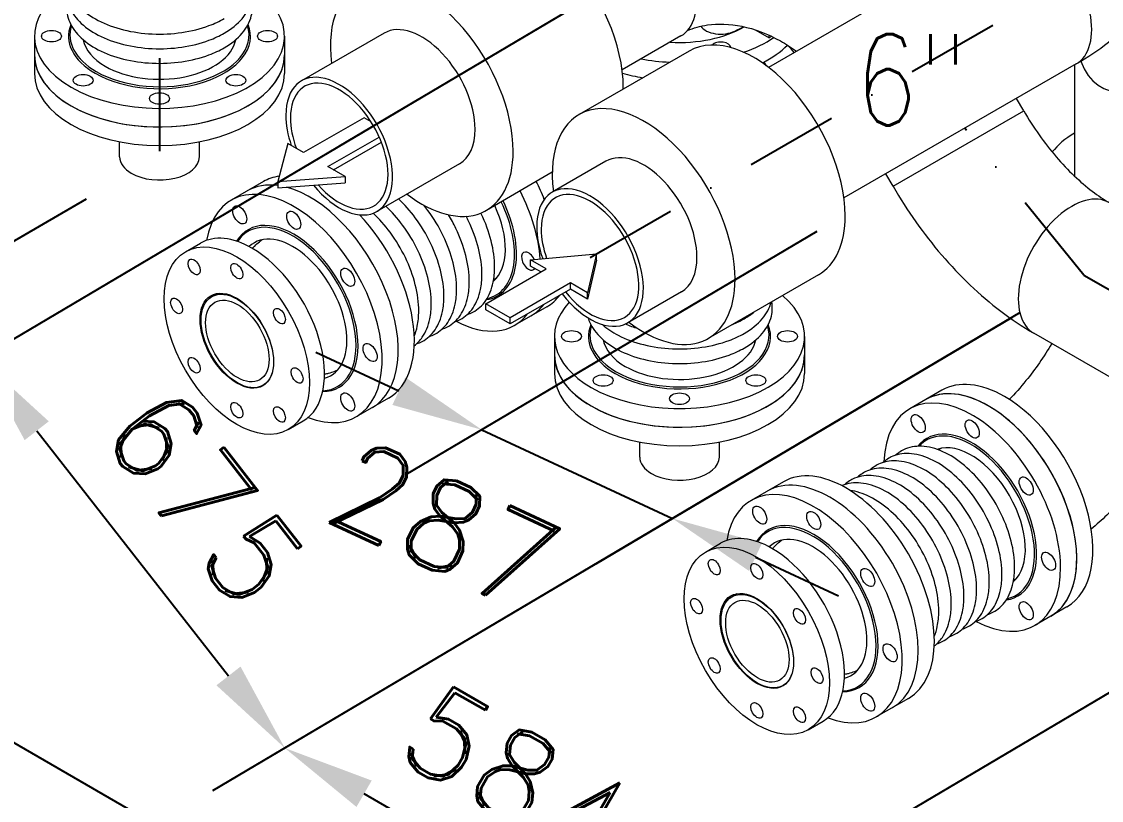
# Model space of a CAD drawing. Header units: millimetres. Extents: x -312439 to 477422, y -331570 to 212570.
# Drawn here: x 346129 to 347604, y 169585 to 170649 of the extents above; entities that cross this region are included whole.
import ezdxf

# ---------------------------------------------------------------- set-up
doc = ezdxf.new("R2010")
doc.units = ezdxf.units.MM
doc.linetypes.add('DASHDOT', pattern=[25.4, 12.7, -6.35, 0, -6.35])
doc.layers.add('ARCONDTEXTO', color=4, linetype='Continuous')
doc.styles.add('ROMAND', font='ROMAND.SHX')
doc.styles.add('ROMANS', font='romans.shx', dxfattribs={"height": 187.5})
doc.dimstyles.new('1-50 (MILIMETRO)', dxfattribs={"dimscale": 0, "dimtxt": 125, "dimasz": 125, "dimexe": 100, "dimexo": 100, "dimgap": 50, "dimtad": 0, "dimdec": 0, "dimzin": 0, "dimdsep": 46, "dimtxsty": 'ROMAND', "dimcen": -390, "dimclrd": 1, "dimclre": 1, "dimclrt": 3, "dimadec": 0, "dimazin": 0, "dimtfac": 1, "dimtdec": 0, "dimtix": 1, "dimtmove": 2, "dimatfit": 2, "dimfxl": 1, "dimtvp": 1, "dimtolj": 1, "dimtzin": 0, "dimarcsym": 0})

# ---------------------------------------------------------------- blocks, each defined once
blk = doc.blocks.new('*D92')
at = {"color": 1, "lineweight": -2, "transparency": 16777216}
for p, q in [((345607.1, 172290.6), (345607.1, 172792.4)), ((348612.8, 170941.5), (345715.4, 172614.4)), ((348721.1, 170492.8), (348721.1, 170994.5))]:
    blk.add_line(p, q, dxfattribs=at)
at = {"color": 1, "transparency": 16777216}
for points in [[(345725.8, 172632.4), (345705, 172596.3), (345607.1, 172676.9)], [(348623.3, 170959.6), (348602.4, 170923.5), (348721.1, 170879)]]:
    blk.add_solid(points, dxfattribs=at)
at = {"layer": 'Defpoints', "color": 0, "transparency": 16777216}
for p in [(345607.1, 172676.9), (345607.1, 172175.2), (348721.1, 170377.3)]:
    blk.add_point(p, dxfattribs=at)
at = {"color": 3, "transparency": 16777216, "insert": (347372.3, 171833.5), "char_height": 125, "attachment_point": 5, "rotation": 330, "style": 'ROMAND'}
blk.add_mtext('\\A1;3596', dxfattribs=at)
blk = doc.blocks.new('*D24')
at = {"color": 1, "lineweight": -2, "transparency": 16777216}
for p, q in [((347481.6, 170243.9), (346390.1, 169597.7)), ((347987.1, 169952.1), (346895.6, 169305.8)), ((346886.1, 169426.8), (346597.1, 169593.6))]:
    blk.add_line(p, q, dxfattribs=at)
at = {"color": 1, "transparency": 16777216}
for points in [[(346607.5, 169611.7), (346586.7, 169575.6), (346488.8, 169656.1)], [(346896.5, 169444.8), (346875.7, 169408.8), (346994.3, 169364.3)]]:
    blk.add_solid(points, dxfattribs=at)
at = {"layer": 'Defpoints', "color": 0, "transparency": 16777216}
for p in [(347580.4, 170302.4), (348085.9, 170010.6), (346488.8, 169656.1)]:
    blk.add_point(p, dxfattribs=at)
at = {"color": 3, "transparency": 16777216, "insert": (346804.1, 169618.5), "char_height": 125, "attachment_point": 5, "rotation": 330, "style": 'ROMAND'}
blk.add_mtext('\\A1;584', dxfattribs=at)
blk = doc.blocks.new('*D94')
at = {"color": 1, "lineweight": -2, "transparency": 16777216}
for p, q in [((347077.6, 170783), (345986.1, 170136.8)), ((347493.6, 170251), (346402.1, 169604.8)), ((346149.9, 170089.7), (346411.8, 169754.6))]:
    blk.add_line(p, q, dxfattribs=at)
at = {"color": 1, "transparency": 16777216}
for points in [[(346166.3, 170102.5), (346133.4, 170076.8), (346072.9, 170188.1)], [(346428.3, 169767.4), (346395.4, 169741.8), (346488.8, 169656.1)]]:
    blk.add_solid(points, dxfattribs=at)
at = {"layer": 'Defpoints', "color": 0, "transparency": 16777216}
for p in [(347164.4, 170834.4), (347580.4, 170302.4), (346488.8, 169656.1)]:
    blk.add_point(p, dxfattribs=at)
at = {"color": 3, "transparency": 16777216, "insert": (346379.3, 169999.1), "char_height": 125, "attachment_point": 5, "rotation": 308.0229, "style": 'ROMAND'}
blk.add_mtext('\\A1;675', dxfattribs=at)
blk = doc.blocks.new('*D96')
at = {"color": 1, "lineweight": -2, "transparency": 16777216}
for p, q in [((340982.5, 172444.7), (340982.5, 172743.9)), ((347857.3, 168659.3), (341090.8, 172566)), ((347965.6, 168413.1), (347965.6, 168712.3))]:
    blk.add_line(p, q, dxfattribs=at)
at = {"color": 1, "transparency": 16777216}
for points in [[(341101.2, 172584), (341080.3, 172547.9), (340982.5, 172628.5)], [(347867.7, 168677.3), (347846.9, 168641.2), (347965.6, 168596.8)]]:
    blk.add_solid(points, dxfattribs=at)
at = {"layer": 'Defpoints', "color": 0, "transparency": 16777216}
for p in [(340982.5, 172628.5), (340982.5, 172329.3), (347965.6, 168297.6)]:
    blk.add_point(p, dxfattribs=at)
at = {"color": 3, "transparency": 16777216, "insert": (344536.5, 170720.9), "char_height": 125, "attachment_point": 5, "rotation": 330, "style": 'ROMAND'}
blk.add_mtext('\\A1;8063', dxfattribs=at)
blk = doc.blocks.new('*D27')
at = {"color": 1, "lineweight": -2, "transparency": 16777216}
for p, q in [((346217.6, 171303.1), (345677.1, 170991.1)), ((345777.1, 170923.8), (345777.1, 170276.7)), ((346217.6, 170406), (345677.1, 170093.9))]:
    blk.add_line(p, q, dxfattribs=at)
at = {"color": 1, "transparency": 16777216}
for points in [[(345756.3, 170923.8), (345798, 170923.8), (345777.1, 171048.8)], [(345756.3, 170276.7), (345798, 170276.7), (345777.1, 170151.7)]]:
    blk.add_solid(points, dxfattribs=at)
at = {"layer": 'Defpoints', "color": 0, "transparency": 16777216}
for p in [(346317.6, 171360.8), (346317.6, 170463.7), (345777.1, 170151.7)]:
    blk.add_point(p, dxfattribs=at)
at = {"color": 3, "transparency": 16777216, "insert": (345592.5, 170337.6), "char_height": 125, "attachment_point": 5, "rotation": 90, "style": 'ROMAND'}
blk.add_mtext('\\A1;897', dxfattribs=at)
blk = doc.blocks.new('*D74')
at = {"color": 1, "lineweight": -2, "transparency": 16777216}
for p, q in [((347215.6, 170362), (346653.6, 170029.3)), ((347476.1, 170240.7), (346914.2, 169908)), ((346644.6, 170143.8), (346531.3, 170196.5)), ((346757.9, 170091), (347018.5, 169969.7)), ((347131.8, 169917), (347245.1, 169864.2))]:
    blk.add_line(p, q, dxfattribs=at)
at = {"color": 1, "transparency": 16777216}
for points in [[(346653.4, 170162.7), (346635.8, 170124.9), (346757.9, 170091)], [(347140.6, 169935.8), (347123, 169898.1), (347018.5, 169969.7)]]:
    blk.add_solid(points, dxfattribs=at)
at = {"layer": 'Defpoints', "color": 0, "transparency": 16777216}
for p in [(347319.9, 170423.7), (347580.4, 170302.4), (347018.5, 169969.7)]:
    blk.add_point(p, dxfattribs=at)
at = {"color": 3, "transparency": 16777216, "insert": (346706.9, 169960.1), "char_height": 125, "attachment_point": 5, "rotation": 335.0345, "style": 'ROMAND'}
blk.add_mtext('\\A1;287', dxfattribs=at)

msp = doc.modelspace()

# ---------------------------------------------------------------- linework, layer by layer
at = {"color": 6, "linetype": 'DASHDOT', "ltscale": 10}
for p, q in [((346317.593, 171360.82), (346317.593, 170463.693)), ((346563.108, 170478.531), (347164.398, 170834.404)), ((346905.791, 170326.38), (347737.01, 170806.284)), ((347580.386, 170302.402), (348085.871, 170010.56))]:
    msp.add_line(p, q, dxfattribs=at)
at = {"color": 5, "linetype": 'Continuous', "lineweight": 0, "extrusion": (4.44089e-16, 0.816497, 0.57735)}
for p, q in [((347466.851, 170769.314), (347149.656, 170586.181)), ((346146.742, 170628.793), (346146.742, 170577.993)), ((346488.445, 170628.793), (346488.445, 170577.993)), ((346624.411, 170632.931), (346511.576, 170567.786)), ((347029.962, 170629.064), (346949.609, 170582.672)), ((347132.502, 170637.123), (347150.701, 170626.616)), ((347150.701, 170626.616), (347150.701, 170629.969)), ((347153.918, 170628.474), (347150.701, 170626.616)), ((346214.715, 170619.118), (346214.715, 170622.868)), ((346420.472, 170619.118), (346420.472, 170622.868)), ((347041.242, 170608.441), (346890.778, 170521.571)), ((347569.913, 170590.805), (347252.718, 170407.672)), ((347567.633, 170589.488), (347567.633, 170437.633)), ((347498.362, 170526.762), (347488.518, 170543.811)), ((347319.853, 170423.7), (347498.362, 170526.762)), ((346263.154, 170463.693), (346263.154, 170484.493)), ((346372.033, 170463.693), (346372.033, 170484.493)), ((346727.474, 170454.422), (346614.639, 170389.277)), ((346927.52, 170457.931), (346854.26, 170415.634)), ((346854.226, 170442.75), (346764.216, 170390.782)), ((347319.853, 170423.7), (347310.009, 170440.749)), ((346459.542, 170430.08), (346415.548, 170404.68)), ((346353.132, 170334.139), (346373.743, 170346.039)), ((347217.789, 170302.653), (347067.325, 170215.782)), ((346777.299, 170297.46), (346774.052, 170295.586)), ((346388.988, 170272.885), (346396.514, 170277.231)), ((347030.583, 170279.422), (346957.323, 170237.125)), ((346846.901, 170259.156), (346802.907, 170233.756)), ((346857.198, 170218.611), (346857.198, 170167.811)), ((346925.171, 170208.936), (346925.171, 170212.686)), ((347130.928, 170208.936), (347130.928, 170212.686)), ((347198.902, 170218.611), (347198.902, 170167.811)), ((347816.439, 170047.111), (347512.169, 170222.781)), ((346458.982, 170151.652), (346461.901, 170153.337)), ((347386.505, 170144.898), (347342.511, 170119.498)), ((346630.394, 170134.156), (346586.4, 170108.756)), ((346493.365, 170091.248), (346513.977, 170103.148)), ((346973.61, 170053.511), (346973.61, 170074.311)), ((347082.49, 170053.511), (347082.49, 170074.311)), ((347384.877, 170065.469), (347381.629, 170063.594)), ((347169.999, 170019.898), (347126.005, 169994.498)), ((347063.588, 169923.957), (347084.2, 169935.857)), ((347487.755, 169887.278), (347484.508, 169885.403)), ((347099.444, 169862.703), (347106.971, 169867.049)), ((347557.357, 169848.974), (347513.363, 169823.574)), ((347169.438, 169741.469), (347172.357, 169743.155)), ((347340.851, 169723.974), (347296.857, 169698.574)), ((347203.822, 169681.066), (347224.433, 169692.966))]:
    msp.add_line(p, q, dxfattribs=at)
at = {"color": 4, "linetype": 'Continuous', "lineweight": 0, "extrusion": (4.44089e-16, 0.816497, 0.57735)}
for p, q in [((346597.08, 170517.323), (346514.531, 170469.663)), ((346606.616, 170511.818), (346597.08, 170517.323)), ((346493.16, 170482.001), (346479.11, 170430.035)), ((346514.531, 170469.663), (346493.16, 170482.001)), ((346547.747, 170450.486), (346617.852, 170490.961)), ((346555.146, 170446.214), (346620.736, 170484.082)), ((346571.236, 170436.924), (346547.747, 170450.486)), ((346479.11, 170430.035), (346571.236, 170436.924)), ((346571.236, 170436.924), (346571.236, 170428.381)), ((346479.11, 170430.035), (346479.11, 170421.492)), ((346479.11, 170421.492), (346571.236, 170428.381))]:
    msp.add_line(p, q, dxfattribs=at)
at = {"color": 6, "linetype": 'DASHDOT', "ltscale": 10, "extrusion": (4.44089e-16, 0.816497, 0.57735)}
msp.add_line((347580.386, 170302.402), (347417.758, 170502.958), dxfattribs=at)
at = {"color": 1, "linetype": 'Continuous', "lineweight": 0, "extrusion": (4.44089e-16, 0.816497, 0.57735)}
for p, q in [((346824.435, 170323.263), (346914.443, 170331.375)), ((346914.443, 170331.375), (346902.511, 170278.186)), ((346914.443, 170322.831), (346914.443, 170331.375)), ((346824.435, 170314.72), (346824.435, 170323.263)), ((346845.806, 170310.924), (346824.435, 170323.263)), ((346914.443, 170322.831), (346902.511, 170269.643)), ((346763.256, 170263.265), (346845.806, 170310.924)), ((346838.407, 170306.653), (346824.435, 170314.72)), ((346879.022, 170291.747), (346796.473, 170244.087)), ((346879.022, 170283.204), (346879.022, 170291.747)), ((346902.511, 170278.186), (346879.022, 170291.747)), ((346879.022, 170283.204), (346796.473, 170235.544)), ((346902.511, 170269.643), (346879.022, 170283.204)), ((346902.511, 170269.643), (346902.511, 170278.186)), ((346763.256, 170254.721), (346763.256, 170263.265)), ((346796.473, 170244.087), (346763.256, 170263.265)), ((346796.473, 170235.544), (346763.256, 170254.721)), ((346796.473, 170235.544), (346796.473, 170244.087))]:
    msp.add_line(p, q, dxfattribs=at)
at = {"color": 5, "linetype": 'Continuous', "lineweight": 0}
for centre, major_axis, ratio, start_param, end_param in [((346978.431, 170718.318), (-51.531, 89.255), 0.57735027, 3.14159265, 6.28318531), ((346826.407, 170630.547), (88.273, -152.894), 0.57735027, 0.78539816, 3.14159265), ((347518.382, 170680.059), (-51.531, 89.255), 0.57735027, 3.14159265, 6.28318531), ((346675.943, 170543.677), (88.273, -152.894), 0.57735027, 0.78539816, 4.08902848), ((346317.593, 170628.793), (-170.852, 0), 0.57735027, 5.54247328, 7.06858347), ((346317.593, 170628.793), (-170.852, 0), 0.57735027, 0.78539816, 3.88230468), ((346317.593, 170628.793), (-124.312, 0), 0.57735027, 6.0571064, 7.06858347), ((346317.593, 170630.393), (122.352, 0), 0.57735027, 2.95808865, 3.92699082), ((346317.593, 170628.793), (-124.312, 0), 0.57735027, 0.78539816, 3.36767156), ((346317.593, 170630.393), (122.352, 0), 0.57735027, 3.92699082, 6.46668931), ((346675.943, 170543.677), (51.531, -89.255), 0.57735027, 0.78539816, 3.14159265), ((347028.05, 170691.611), (-123.699, 0), 0.57735027, 1.46722386, 2.3663868), ((347084.299, 170648.201), (-28.806, 0), 0.57735027, 0.35488647, 2.30326676), ((346778.635, 170870.611), (520.517, 0), 0.57735027, 5.38654819, 5.41739009), ((347129.516, 170455.547), (88.273, -152.894), 0.57735027, 0.78539816, 3.14159265), ((347028.05, 170691.611), (170.852, 0), 0.57735027, 5.24978384, 5.56823177), ((346317.593, 170630.393), (104.716, 0), 0.57735027, 3.24907876, 3.92699082), ((346317.593, 170630.393), (104.716, 0), 0.57735027, 3.92699082, 6.1756992), ((347084.527, 170612.891), (13.595, 0), 0.57735027, 0.03848366, 2.6341701), ((347028.05, 170666.211), (-170.852, 0), 0.57735027, 2.29474424, 2.6134875), ((347028.05, 170567.011), (-170.852, 0), 0.57735027, 3.55242057, 3.66298079), ((346317.593, 170603.393), (170.852, 0), 0.57735027, 3.14159265, 3.92699082), ((346317.593, 170603.393), (-170.852, 0), 0.57735027, 0, 3.14159265), ((346317.593, 170603.393), (170.852, 0), 0.57735027, 3.92699082, 6.28318531), ((347028.05, 170691.611), (170.852, 0), 0.57735027, 4.40080347, 4.6356267), ((347691.945, 170737.813), (-83.802, -180.843), 0.50772236, 5.82462387, 7.26608904), ((347028.05, 170568.611), (122.352, 0), 0.57735027, 0.30492203, 0.35443882), ((347028.05, 170567.011), (-124.312, 0), 0.57735027, 3.44405748, 3.52007633), ((346317.593, 170577.993), (-170.852, 0), 0.57735027, 0, 3.14159265), ((346563.108, 170478.531), (-51.531, 89.255), 0.57735027, 1.85246769, 7.06858347), ((346563.108, 170478.531), (-47.177, 81.713), 0.57735027, 1.91049968, 7.06858347), ((347028.05, 170666.211), (-170.852, 0), 0.57735027, 1.09715682, 1.27323914), ((346826.407, 170630.547), (88.273, -152.894), 0.57735027, 0.77148817, 0.78539816), ((346979.052, 170368.677), (88.273, -152.894), 0.57735027, 0.78539816, 4.08902848), ((346563.108, 170478.531), (-51.531, 89.255), 0.57735027, 0.78539816, 1.23951318), ((346563.108, 170478.531), (-47.177, 81.713), 0.57735027, 0.78539816, 1.28508611), ((346675.943, 170543.677), (51.531, -89.255), 0.57735027, 0, 0.78539816), ((347691.945, 170428.811), (-170.852, 0), 0.57735027, 5.52720378, 5.84628172), ((346317.593, 170463.693), (54.44, 0), 0.57735027, 3.14159265, 3.92699082), ((346317.593, 170463.693), (54.44, 0), 0.57735027, 3.92699082, 6.28318531), ((346675.943, 170543.677), (88.273, -152.894), 0.57735027, 5.33574948, 7.06858347), ((346979.052, 170368.677), (51.531, -89.255), 0.57735027, 0.78539816, 3.14159265), ((346544.968, 170282.118), (85.426, -147.962), 0.57735027, 2.91319563, 3.14159265), ((346500.974, 170256.718), (-85.426, 147.962), 0.57735027, 2.51913722, 6.89266877), ((346522.971, 170269.418), (85.426, -147.962), 0.57735027, 2.72774127, 3.14159265), ((346522.971, 170269.418), (85.426, -147.962), 0.57735027, 0, 2.62345677), ((346739.478, 170394.418), (85.426, -147.962), 0.57735027, 1.32190533, 1.4798438), ((346739.478, 170394.418), (-85.426, 147.962), 0.57735027, 4.46349798, 4.62143646), ((346905.791, 170326.38), (-51.531, 89.255), 0.57735027, 1.80589108, 7.06858347), ((346905.791, 170326.38), (-47.177, 81.713), 0.57735027, 1.82805733, 7.06858347), ((346717.481, 170381.718), (-62.156, 107.657), 0.57735027, 2.91551375, 4.58723104), ((346717.481, 170381.718), (-85.426, 147.962), 0.57735027, 4.01479336, 4.62143646), ((347563.701, 170312.035), (-51.531, -89.255), 0.57735027, 3.14159265, 6.28318531), ((346716.095, 170380.918), (61.176, -105.96), 0.57735027, 6.09968131, 7.72680837), ((346716.095, 170380.918), (52.358, -90.686), 0.57735027, 0.10748611, 1.42205678), ((346500.974, 170256.718), (-62.156, 107.657), 0.57735027, 2.82283109, 6.58897491), ((346499.589, 170255.918), (61.176, -105.96), 0.57735027, 5.99359156, 9.70107507), ((346544.968, 170282.118), (85.426, -147.962), 0.57735027, 0, 1.96685452), ((347129.516, 170455.547), (88.273, -152.894), 0.57735027, 0, 0.78539816), ((346905.791, 170326.38), (-51.531, 89.255), 0.57735027, 0.78539816, 1.26614031), ((346905.791, 170326.38), (-47.177, 81.713), 0.57735027, 0.78539816, 1.26213385), ((346443.86, 170224.593), (-70.117, 121.446), 0.57735027, 5.49778714, 6.28318531), ((346499.589, 170255.918), (52.358, -90.686), 0.57735027, 6.12241716, 9.57224947), ((346443.86, 170224.593), (-70.117, 121.446), 0.57735027, 3.14159265, 5.49778714), ((346821.837, 170321.468), (-6.797, 11.773), 0.57735027, 4.57312375, 8.6393798), ((346979.052, 170368.677), (51.531, -89.255), 0.57735027, 0, 0.78539816), ((346821.837, 170321.468), (-6.797, 11.773), 0.57735027, 2.35619449, 3.43446465), ((346717.481, 170381.718), (-85.426, 147.962), 0.57735027, 3.88762293, 3.88935705), ((346979.052, 170368.677), (88.273, -152.894), 0.57735027, 5.33574948, 7.06858347), ((346761.475, 170407.118), (-85.426, 147.962), 0.57735027, 3.14159265, 3.37832565), ((347028.05, 170218.611), (-170.852, 0), 0.57735027, 0.78539816, 3.74313099), ((346739.478, 170394.418), (85.426, -147.962), 0.57735027, 0, 0.236733), ((346739.478, 170394.418), (-85.426, 147.962), 0.57735027, 3.14159265, 3.37832565), ((347028.05, 170218.611), (-170.852, 0), 0.57735027, 5.79121275, 7.06858347), ((346717.481, 170381.718), (-85.426, 147.962), 0.57735027, 2.40088063, 3.37832565), ((347028.05, 170218.611), (-124.312, 0), 0.57735027, 6.0571064, 7.06858347), ((347028.05, 170220.211), (122.352, 0), 0.57735027, 2.95808865, 3.92699082), ((347028.05, 170218.611), (-124.312, 0), 0.57735027, 0.78539816, 3.36767156), ((347028.05, 170220.211), (122.352, 0), 0.57735027, 3.92699082, 6.46668931), ((347028.05, 170220.211), (104.716, 0), 0.57735027, 3.24907876, 3.92699082), ((347028.05, 170220.211), (104.716, 0), 0.57735027, 3.92699082, 6.1756992), ((347028.05, 170193.211), (170.852, 0), 0.57735027, 3.14159265, 3.92699082), ((347028.05, 170193.211), (-170.852, 0), 0.57735027, 0, 3.14159265), ((347028.05, 170193.211), (170.852, 0), 0.57735027, 3.92699082, 6.28318531), ((347028.05, 170167.811), (-170.852, 0), 0.57735027, 0, 3.14159265), ((347449.934, 169984.236), (85.426, -147.962), 0.57735027, 0, 3.14159265), ((347471.931, 169996.936), (-85.426, 147.962), 0.57735027, 5.49778714, 6.28318531), ((347427.937, 169971.536), (-85.426, 147.962), 0.57735027, 2.40088063, 7.02389733), ((347449.934, 169984.236), (-85.426, 147.962), 0.57735027, 5.49778714, 6.28318531), ((347449.934, 169984.236), (-85.426, 147.962), 0.57735027, 3.14159265, 5.49778714), ((347471.931, 169996.936), (-85.426, 147.962), 0.57735027, 3.14159265, 5.49778714), ((347427.937, 169971.536), (-62.156, 107.657), 0.57735027, 2.91551375, 6.50926421), ((347426.551, 169970.736), (61.176, -105.96), 0.57735027, 6.09968131, 9.60828196), ((347426.551, 169970.736), (52.358, -90.686), 0.57735027, 0.10748611, 3.03410655), ((347028.05, 170053.511), (54.44, 0), 0.57735027, 3.14159265, 3.92699082), ((347028.05, 170053.511), (54.44, 0), 0.57735027, 3.92699082, 6.28318531), ((347255.425, 169871.936), (85.426, -147.962), 0.57735027, 0, 3.14159265), ((347211.431, 169846.536), (-85.426, 147.962), 0.57735027, 2.51913722, 6.89266877), ((347233.428, 169859.236), (85.426, -147.962), 0.57735027, 0, 3.14159265), ((347211.431, 169846.536), (-62.156, 107.657), 0.57735027, 2.82283109, 6.58897491), ((347210.045, 169845.736), (61.176, -105.96), 0.57735027, 5.99359156, 9.70107507), ((347154.316, 169814.411), (-70.117, 121.446), 0.57735027, 5.49778714, 6.28318531), ((347210.045, 169845.736), (52.358, -90.686), 0.57735027, 6.12241716, 9.57224947), ((347154.316, 169814.411), (-70.117, 121.446), 0.57735027, 3.14159265, 5.49778714)]:
    msp.add_ellipse(centre, major_axis=major_axis, ratio=ratio, start_param=start_param, end_param=end_param, dxfattribs=at)
for centre, major_axis in [((346170.012, 170628.793), (-13.595, 0)), ((346465.175, 170628.793), (-13.595, 0)), ((346213.237, 170568.543), (-13.595, 0)), ((346421.949, 170568.543), (-13.595, 0)), ((346317.593, 170543.587), (-13.595, 0)), ((346427.183, 170384.528), (-6.797, 11.773)), ((346500.974, 170377.218), (-6.797, 11.773)), ((346423.249, 170212.693), (70.117, -121.446)), ((346365.073, 170313.456), (5.818, -10.076)), ((346423.249, 170307.693), (-5.818, 10.076)), ((346574.765, 170299.322), (-6.797, 11.773)), ((346423.249, 170212.693), (-35.518, 61.518)), ((346340.976, 170260.193), (5.818, -10.076)), ((346423.985, 170212.268), (-34.997, 60.617)), ((346423.985, 170212.268), (-30.643, 53.075)), ((346481.424, 170246.281), (-5.818, 10.076)), ((346880.468, 170218.611), (-13.595, 0)), ((347175.632, 170218.611), (-13.595, 0)), ((346605.33, 170196.468), (-6.797, 11.773)), ((346365.073, 170179.106), (5.818, -10.076)), ((346505.521, 170165.193), (-5.818, 10.076)), ((346923.694, 170158.361), (-13.595, 0)), ((347132.406, 170158.361), (-13.595, 0)), ((346574.765, 170128.909), (-6.797, 11.773)), ((347028.05, 170133.405), (-13.595, 0)), ((346423.249, 170117.693), (5.818, -10.076)), ((346481.424, 170111.931), (5.818, -10.076)), ((347354.146, 170099.346), (-6.797, 11.773)), ((347427.937, 170092.036), (-6.797, 11.773)), ((347501.728, 170014.139), (-6.797, 11.773)), ((347137.64, 169974.346), (-6.797, 11.773)), ((347211.431, 169967.036), (-6.797, 11.773)), ((347133.705, 169802.511), (70.117, -121.446)), ((347532.293, 169911.286), (-6.797, 11.773)), ((347075.53, 169903.274), (5.818, -10.076)), ((347133.705, 169897.511), (-5.818, 10.076)), ((347285.222, 169889.139), (-6.797, 11.773)), ((347133.705, 169802.511), (-35.518, 61.518)), ((347134.441, 169802.086), (-34.997, 60.617)), ((347051.433, 169850.011), (5.818, -10.076)), ((347134.441, 169802.086), (-30.643, 53.075)), ((347501.728, 169843.727), (-6.797, 11.773)), ((347191.88, 169836.099), (-5.818, 10.076)), ((347315.787, 169786.286), (-6.797, 11.773)), ((347075.53, 169768.924), (5.818, -10.076)), ((347215.977, 169755.011), (-5.818, 10.076)), ((347285.222, 169718.727), (-6.797, 11.773)), ((347133.705, 169707.511), (5.818, -10.076)), ((347191.88, 169701.748), (5.818, -10.076))]:
    msp.add_ellipse(centre, major_axis=major_axis, ratio=0.57735027, dxfattribs=at)
for points, knots in [([(347569.913, 170590.805), (347600.902, 170608.696), (347629.057, 170630.466), (347675.456, 170683.042), (347693.912, 170714.021), (347711.581, 170775.663), (347713.919, 170804.643), (347706.84, 170859.613), (347698.024, 170885.463), (347670.972, 170935.425), (347651.655, 170958.72), (347611.431, 170995.123), (347591.371, 171009.375), (347569.913, 171021.764)], [0, 0, 0, 0, 0.31415927, 0.31415927, 0.62139477, 0.62139477, 0.85961709, 0.85961709, 1.08837512, 1.08837512, 1.35326625, 1.35326625, 1.57079633, 1.57079633, 1.57079633, 1.57079633]), ([(346191.908, 170717.416), (346191.665, 170716.298), (346191.461, 170715.174), (346190.175, 170706.225), (346191.078, 170698.243), (346196.783, 170682.892), (346201.653, 170675.549), (346215.041, 170661.841), (346223.793, 170655.561), (346244.202, 170644.923), (346255.909, 170640.599), (346280.957, 170634.38), (346294.288, 170632.479), (346321.25, 170631.246), (346334.876, 170631.908), (346361.12, 170635.731), (346373.734, 170638.893), (346392.653, 170645.951), (346399.62, 170649.196), (346405.965, 170652.86)], [3.80182001, 3.80182001, 3.80182001, 3.80182001, 3.84420963, 3.84420963, 4.1383608, 4.1383608, 4.44043772, 4.44043772, 4.76340526, 4.76340526, 5.09164712, 5.09164712, 5.41874426, 5.41874426, 5.74494249, 5.74494249, 6.07146428, 6.07146428, 6.28318531, 6.28318531, 6.28318531, 6.28318531]), ([(346191.908, 170697.416), (346191.665, 170696.298), (346191.461, 170695.174), (346190.175, 170686.225), (346191.078, 170678.243), (346196.783, 170662.892), (346201.653, 170655.549), (346215.041, 170641.841), (346223.793, 170635.561), (346244.202, 170624.923), (346255.909, 170620.599), (346280.957, 170614.38), (346294.288, 170612.479), (346321.25, 170611.246), (346334.876, 170611.908), (346361.12, 170615.731), (346373.734, 170618.893), (346392.653, 170625.951), (346399.62, 170629.196), (346405.965, 170632.86)], [3.80182001, 3.80182001, 3.80182001, 3.80182001, 3.84420963, 3.84420963, 4.1383608, 4.1383608, 4.44043772, 4.44043772, 4.76340526, 4.76340526, 5.09164712, 5.09164712, 5.41874426, 5.41874426, 5.74494249, 5.74494249, 6.07146428, 6.07146428, 6.28318531, 6.28318531, 6.28318531, 6.28318531]), ([(346405.965, 170632.86), (346415.799, 170638.537), (346424.139, 170645.222), (346436.721, 170659.986), (346441.053, 170668.055), (346444.712, 170683.381), (346444.786, 170690.499), (346443.278, 170697.416)], [0, 0, 0, 0, 0.328163505, 0.328163505, 0.648411862, 0.648411862, 0.910568967, 0.910568967, 0.910568967, 0.910568967]), ([(346191.908, 170677.416), (346191.665, 170676.298), (346191.461, 170675.174), (346190.175, 170666.225), (346191.078, 170658.243), (346196.783, 170642.892), (346201.653, 170635.549), (346215.041, 170621.841), (346223.793, 170615.561), (346244.202, 170604.923), (346255.909, 170600.599), (346280.957, 170594.38), (346294.288, 170592.479), (346321.25, 170591.246), (346334.876, 170591.908), (346361.12, 170595.731), (346373.734, 170598.893), (346392.653, 170605.951), (346399.62, 170609.196), (346405.965, 170612.86)], [3.80182001, 3.80182001, 3.80182001, 3.80182001, 3.84420963, 3.84420963, 4.1383608, 4.1383608, 4.44043772, 4.44043772, 4.76340526, 4.76340526, 5.09164712, 5.09164712, 5.41874426, 5.41874426, 5.74494249, 5.74494249, 6.07146428, 6.07146428, 6.28318531, 6.28318531, 6.28318531, 6.28318531]), ([(346405.965, 170612.86), (346415.799, 170618.537), (346424.139, 170625.222), (346436.721, 170639.986), (346441.053, 170648.055), (346444.712, 170663.381), (346444.786, 170670.499), (346443.278, 170677.416)], [0, 0, 0, 0, 0.328163505, 0.328163505, 0.648411862, 0.648411862, 0.910568967, 0.910568967, 0.910568967, 0.910568967]), ([(347038.966, 170636.515), (347047.368, 170640.089), (347056.42, 170642.653), (347080.49, 170646.164), (347096.389, 170645.791), (347130.285, 170638.794), (347148.23, 170632.165), (347173.351, 170618.113), (347180.67, 170613.44), (347187.856, 170608.236)], [4.811664655, 4.811664655, 4.811664655, 4.811664655, 5.026548246, 5.026548246, 5.340707511, 5.340707511, 5.652969546, 5.652969546, 5.782243808, 5.782243808, 5.782243808, 5.782243808]), ([(347498.362, 170526.762), (347504.898, 170515.44), (347511.951, 170504.416), (347526.82, 170483.358), (347534.636, 170473.324), (347550.702, 170454.596), (347558.952, 170445.902), (347575.496, 170430.143), (347583.789, 170423.08), (347599.957, 170410.789), (347607.832, 170405.562), (347615.232, 170401.29)], [3.926990817, 3.926990817, 3.926990817, 3.926990817, 4.08407045, 4.08407045, 4.241150082, 4.241150082, 4.398229715, 4.398229715, 4.555309348, 4.555309348, 4.71238898, 4.71238898, 4.71238898, 4.71238898]), ([(347319.853, 170423.7), (347329.505, 170406.981), (347339.915, 170390.701), (347362.091, 170359.294), (347373.856, 170344.167), (347398.588, 170315.336), (347411.555, 170301.633), (347438.56, 170275.91), (347452.597, 170263.89), (347481.655, 170241.799), (347496.675, 170231.727), (347512.169, 170222.781)], [3.926990817, 3.926990817, 3.926990817, 3.926990817, 4.08407045, 4.08407045, 4.241150082, 4.241150082, 4.398229715, 4.398229715, 4.555309348, 4.555309348, 4.71238898, 4.71238898, 4.71238898, 4.71238898]), ([(346706.183, 170273.154), (346706.183, 170284.509), (346704.561, 170296.659), (346698.337, 170321.363), (346693.741, 170333.912), (346682.074, 170358.168), (346675.014, 170369.873), (346660.046, 170390.063), (346652.337, 170398.764), (346644.223, 170406.357)], [0, 0, 0, 0, 0.32816351, 0.32816351, 0.65548399, 0.65548399, 0.98174571, 0.98174571, 1.26984001, 1.26984001, 1.26984001, 1.26984001]), ([(346688.863, 170263.154), (346688.863, 170274.509), (346687.241, 170286.659), (346681.016, 170311.363), (346676.42, 170323.912), (346664.754, 170348.168), (346657.694, 170359.873), (346642.725, 170380.063), (346635.016, 170388.764), (346626.902, 170396.357)], [0, 0, 0, 0, 0.32816351, 0.32816351, 0.65548399, 0.65548399, 0.98174571, 0.98174571, 1.26984001, 1.26984001, 1.26984001, 1.26984001]), ([(346723.504, 170283.154), (346723.504, 170294.509), (346721.882, 170306.659), (346715.657, 170331.363), (346711.061, 170343.912), (346699.395, 170368.168), (346692.335, 170379.873), (346682.51, 170393.126), (346680.585, 170395.602), (346678.616, 170398.016)], [0, 0, 0, 0, 0.32816351, 0.32816351, 0.65548399, 0.65548399, 0.98174571, 0.98174571, 1.05874203, 1.05874203, 1.05874203, 1.05874203]), ([(346671.792, 170253.213), (346671.792, 170264.589), (346670.166, 170276.758), (346663.93, 170301.497), (346659.325, 170314.061), (346647.64, 170338.343), (346640.569, 170350.059), (346625.498, 170370.376), (346617.682, 170379.174), (346609.454, 170386.833)], [0, 0, 0, 0, 0.32834736, 0.32834736, 0.65583782, 0.65583782, 0.98224611, 0.98224611, 1.27375617, 1.27375617, 1.27375617, 1.27375617]), ([(346740.824, 170293.154), (346740.824, 170304.509), (346739.203, 170316.659), (346732.978, 170341.363), (346728.382, 170353.912), (346719.472, 170372.436), (346716.064, 170378.702), (346712.361, 170384.771)], [0, 0, 0, 0, 0.328163505, 0.328163505, 0.655483987, 0.655483987, 0.827308525, 0.827308525, 0.827308525, 0.827308525]), ([(346758.145, 170303.154), (346758.145, 170314.509), (346756.523, 170326.659), (346750.298, 170351.363), (346745.702, 170363.912), (346738.794, 170378.275), (346737.687, 170380.477), (346736.541, 170382.662)], [0, 0, 0, 0, 0.328163505, 0.328163505, 0.655483987, 0.655483987, 0.715182061, 0.715182061, 0.715182061, 0.715182061]), ([(346775.465, 170313.154), (346775.465, 170324.509), (346773.844, 170336.659), (346767.619, 170361.363), (346763.023, 170373.912), (346757.011, 170386.411), (346756.841, 170386.763), (346756.669, 170387.114)], [0, 0, 0, 0, 0.328163505, 0.328163505, 0.655483987, 0.655483987, 0.664962533, 0.664962533, 0.664962533, 0.664962533]), ([(346444.594, 170338.666), (346445.56, 170339.819), (346446.573, 170340.948), (346449.658, 170344.15), (346451.854, 170346.142), (346455.375, 170348.906), (346456.589, 170349.792), (346457.835, 170350.635)], [3.719249102, 3.719249102, 3.719249102, 3.719249102, 3.762275347, 3.762275347, 3.844633082, 3.844633082, 3.886005703, 3.886005703, 3.886005703, 3.886005703]), ([(346720.894, 170238.56), (346723.517, 170239.398), (346726.049, 170240.455), (346735.399, 170245.363), (346741.347, 170250.767), (346750.806, 170264.561), (346754.21, 170273.061), (346757.488, 170288.995), (346758.145, 170295.914), (346758.145, 170303.154)], [5.37261634, 5.37261634, 5.37261634, 5.37261634, 5.474589709, 5.474589709, 5.767211043, 5.767211043, 6.073965029, 6.073965029, 6.283185307, 6.283185307, 6.283185307, 6.283185307]), ([(346738.214, 170248.56), (346740.838, 170249.398), (346743.37, 170250.455), (346752.72, 170255.363), (346758.668, 170260.767), (346768.127, 170274.561), (346771.53, 170283.061), (346774.809, 170298.995), (346775.465, 170305.914), (346775.465, 170313.154)], [5.37261634, 5.37261634, 5.37261634, 5.37261634, 5.474589709, 5.474589709, 5.767211043, 5.767211043, 6.073965029, 6.073965029, 6.283185307, 6.283185307, 6.283185307, 6.283185307]), ([(346703.573, 170228.56), (346706.197, 170229.398), (346708.729, 170230.455), (346718.079, 170235.363), (346724.027, 170240.767), (346733.486, 170254.561), (346736.889, 170263.061), (346740.168, 170278.995), (346740.824, 170285.914), (346740.824, 170293.154)], [5.37261634, 5.37261634, 5.37261634, 5.37261634, 5.474589709, 5.474589709, 5.767211043, 5.767211043, 6.073965029, 6.073965029, 6.283185307, 6.283185307, 6.283185307, 6.283185307]), ([(346668.932, 170208.56), (346671.556, 170209.398), (346674.088, 170210.455), (346683.438, 170215.363), (346689.386, 170220.767), (346698.845, 170234.561), (346702.248, 170243.061), (346705.527, 170258.995), (346706.183, 170265.914), (346706.183, 170273.154)], [5.37261634, 5.37261634, 5.37261634, 5.37261634, 5.474589709, 5.474589709, 5.767211043, 5.767211043, 6.073965029, 6.073965029, 6.283185307, 6.283185307, 6.283185307, 6.283185307]), ([(346686.253, 170218.56), (346688.876, 170219.398), (346691.408, 170220.455), (346700.758, 170225.363), (346706.706, 170230.767), (346716.165, 170244.561), (346719.569, 170253.061), (346722.847, 170268.995), (346723.504, 170275.914), (346723.504, 170283.154)], [5.37261634, 5.37261634, 5.37261634, 5.37261634, 5.474589709, 5.474589709, 5.767211043, 5.767211043, 6.073965029, 6.073965029, 6.283185307, 6.283185307, 6.283185307, 6.283185307]), ([(346665.643, 170205.827), (346669.863, 170209.023), (346673.57, 170212.962), (346681.524, 170224.561), (346684.928, 170233.061), (346688.206, 170248.995), (346688.863, 170255.914), (346688.863, 170263.154)], [5.569965798, 5.569965798, 5.569965798, 5.569965798, 5.767211043, 5.767211043, 6.073965029, 6.073965029, 6.283185307, 6.283185307, 6.283185307, 6.283185307]), ([(347116.421, 170202.677), (347126.255, 170208.355), (347134.596, 170215.04), (347147.177, 170229.804), (347151.509, 170237.872), (347155.058, 170252.735), (347155.229, 170259.36), (347154.018, 170265.835)], [0, 0, 0, 0, 0.328163505, 0.328163505, 0.648411862, 0.648411862, 0.892924687, 0.892924687, 0.892924687, 0.892924687]), ([(347116.421, 170222.677), (347126.255, 170228.355), (347134.596, 170235.04), (347146.961, 170249.55), (347151.207, 170257.31), (347153.303, 170265.422)], [0, 0, 0, 0, 0.328163505, 0.328163505, 0.637277054, 0.637277054, 0.637277054, 0.637277054]), ([(346665.653, 170218.796), (346667.417, 170223.083), (346668.798, 170227.686), (346671.133, 170239.023), (346671.792, 170245.958), (346671.792, 170253.213)], [5.916651137, 5.916651137, 5.916651137, 5.916651137, 6.073766391, 6.073766391, 6.283185307, 6.283185307, 6.283185307, 6.283185307]), ([(346903.263, 170243.74), (346903.587, 170242.649), (346903.949, 170241.564), (346907.24, 170232.709), (346912.11, 170225.367), (346925.498, 170211.659), (346934.249, 170205.379), (346954.659, 170194.74), (346966.366, 170190.417), (346991.413, 170184.198), (347004.744, 170182.297), (347031.707, 170181.064), (347045.332, 170181.726), (347071.577, 170185.549), (347084.19, 170188.711), (347103.11, 170195.769), (347110.076, 170199.014), (347116.421, 170202.677)], [4.09653202, 4.09653202, 4.09653202, 4.09653202, 4.1383608, 4.1383608, 4.44043772, 4.44043772, 4.76340526, 4.76340526, 5.09164712, 5.09164712, 5.41874426, 5.41874426, 5.74494249, 5.74494249, 6.07146428, 6.07146428, 6.28318531, 6.28318531, 6.28318531, 6.28318531]), ([(346922.776, 170234.741), (346928.918, 170229.277), (346936.198, 170224.363), (346954.659, 170214.74), (346966.366, 170210.417), (346991.413, 170204.198), (347004.744, 170202.297), (347031.707, 170201.064), (347045.332, 170201.726), (347071.577, 170205.549), (347084.19, 170208.711), (347103.11, 170215.769), (347110.076, 170219.014), (347116.421, 170222.677)], [4.50262584, 4.50262584, 4.50262584, 4.50262584, 4.76340526, 4.76340526, 5.09164712, 5.09164712, 5.41874426, 5.41874426, 5.74494249, 5.74494249, 6.07146428, 6.07146428, 6.28318531, 6.28318531, 6.28318531, 6.28318531]), ([(347536.483, 170208.743), (347525.871, 170190.778), (347513.968, 170173.637), (347493.955, 170148.93), (347486.302, 170140.324), (347478.566, 170132.395)], [0.802650675, 0.802650675, 0.802650675, 0.802650675, 1.053396997, 1.053396997, 1.20100199, 1.20100199, 1.20100199, 1.20100199]), ([(346560.739, 170172.401), (346559.386, 170171.742), (346558.012, 170171.134), (346553.858, 170169.467), (346551.034, 170168.562), (346546.474, 170167.43), (346544.744, 170167.076), (346543.019, 170166.794)], [0.826383277, 0.826383277, 0.826383277, 0.826383277, 0.867755899, 0.867755899, 0.950113634, 0.950113634, 1.000253251, 1.000253251, 1.000253251, 1.000253251]), ([(347485.922, 169902.971), (347485.922, 169914.327), (347484.3, 169926.477), (347478.075, 169951.181), (347473.479, 169963.73), (347461.813, 169987.985), (347454.753, 169999.691), (347438.851, 170021.14), (347430.013, 170030.88), (347411.362, 170047.438), (347401.55, 170054.246), (347381.844, 170064.143), (347371.945, 170067.235), (347353.272, 170069.083), (347344.454, 170067.962), (347331.605, 170062.653), (347327.012, 170059.734), (347322.986, 170056.071)], [0, 0, 0, 0, 0.32816351, 0.32816351, 0.65548399, 0.65548399, 0.98174571, 0.98174571, 1.30813582, 1.30813582, 1.63575105, 1.63575105, 1.96354502, 1.96354502, 2.27981164, 2.27981164, 2.48136529, 2.48136529, 2.48136529, 2.48136529]), ([(347468.601, 169892.971), (347468.601, 169904.327), (347466.979, 169916.477), (347460.755, 169941.181), (347456.159, 169953.73), (347444.492, 169977.985), (347437.432, 169989.691), (347421.531, 170011.14), (347412.692, 170020.88), (347394.041, 170037.438), (347384.229, 170044.246), (347364.524, 170054.143), (347354.625, 170057.235), (347335.952, 170059.083), (347327.134, 170057.962), (347314.285, 170052.653), (347309.692, 170049.734), (347305.665, 170046.071)], [0, 0, 0, 0, 0.32816351, 0.32816351, 0.65548399, 0.65548399, 0.98174571, 0.98174571, 1.30813582, 1.30813582, 1.63575105, 1.63575105, 1.96354502, 1.96354502, 2.27981164, 2.27981164, 2.48136529, 2.48136529, 2.48136529, 2.48136529]), ([(347433.96, 169872.971), (347433.96, 169884.327), (347432.338, 169896.477), (347426.114, 169921.181), (347421.518, 169933.73), (347409.851, 169957.985), (347402.791, 169969.691), (347386.89, 169991.14), (347378.051, 170000.88), (347359.4, 170017.438), (347349.588, 170024.246), (347329.883, 170034.143), (347319.984, 170037.235), (347301.311, 170039.083), (347292.493, 170037.962), (347279.644, 170032.653), (347275.051, 170029.734), (347271.024, 170026.071)], [0, 0, 0, 0, 0.32816351, 0.32816351, 0.65548399, 0.65548399, 0.98174571, 0.98174571, 1.30813582, 1.30813582, 1.63575105, 1.63575105, 1.96354502, 1.96354502, 2.27981164, 2.27981164, 2.48136529, 2.48136529, 2.48136529, 2.48136529]), ([(347451.281, 169882.971), (347451.281, 169894.327), (347449.659, 169906.477), (347443.434, 169931.181), (347438.838, 169943.73), (347427.172, 169967.985), (347420.112, 169979.691), (347404.21, 170001.14), (347395.372, 170010.88), (347376.721, 170027.438), (347366.909, 170034.246), (347347.203, 170044.143), (347337.304, 170047.235), (347318.631, 170049.083), (347309.813, 170047.962), (347296.964, 170042.653), (347292.371, 170039.734), (347288.345, 170036.071)], [0, 0, 0, 0, 0.32816351, 0.32816351, 0.65548399, 0.65548399, 0.98174571, 0.98174571, 1.30813582, 1.30813582, 1.63575105, 1.63575105, 1.96354502, 1.96354502, 2.27981164, 2.27981164, 2.48136529, 2.48136529, 2.48136529, 2.48136529]), ([(347416.64, 169862.971), (347416.64, 169874.327), (347415.018, 169886.477), (347408.793, 169911.181), (347404.197, 169923.73), (347392.531, 169947.985), (347385.471, 169959.691), (347369.569, 169981.14), (347360.731, 169990.88), (347342.08, 170007.438), (347332.268, 170014.246), (347312.562, 170024.143), (347302.663, 170027.235), (347283.99, 170029.083), (347275.172, 170027.962), (347262.323, 170022.653), (347257.73, 170019.734), (347253.704, 170016.071)], [0, 0, 0, 0, 0.32816351, 0.32816351, 0.65548399, 0.65548399, 0.98174571, 0.98174571, 1.30813582, 1.30813582, 1.63575105, 1.63575105, 1.96354502, 1.96354502, 2.27981164, 2.27981164, 2.48136529, 2.48136529, 2.48136529, 2.48136529]), ([(347658.446, 170024.554), (347643.81, 170006.784), (347628.276, 169990.013), (347604.953, 169967.798), (347597.802, 169961.35), (347590.513, 169955.147)], [1.066829099, 1.066829099, 1.066829099, 1.066829099, 1.256637061, 1.256637061, 1.338152558, 1.338152558, 1.338152558, 1.338152558]), ([(347399.319, 169852.971), (347399.319, 169864.327), (347397.697, 169876.477), (347391.473, 169901.181), (347386.877, 169913.73), (347375.21, 169937.985), (347368.15, 169949.691), (347352.249, 169971.14), (347343.41, 169980.88), (347324.759, 169997.438), (347314.947, 170004.246), (347295.242, 170014.143), (347285.343, 170017.235), (347266.67, 170019.083), (347257.852, 170017.962), (347249.9, 170014.676), (347249.795, 170014.633), (347249.692, 170014.589)], [0, 0, 0, 0, 0.32816351, 0.32816351, 0.65548399, 0.65548399, 0.98174571, 0.98174571, 1.30813582, 1.30813582, 1.63575105, 1.63575105, 1.96354502, 1.96354502, 2.27981164, 2.27981164, 2.28401584, 2.28401584, 2.28401584, 2.28401584]), ([(347382.248, 169843.031), (347382.248, 169854.407), (347380.623, 169866.576), (347374.386, 169891.314), (347369.782, 169903.878), (347358.096, 169928.161), (347351.026, 169939.877), (347335.1, 169961.345), (347326.249, 169971.093), (347307.568, 169987.663), (347297.739, 169994.474), (347278.816, 170003.96), (347269.724, 170006.934), (347260.929, 170008.114)], [0, 0, 0, 0, 0.32834736, 0.32834736, 0.65583782, 0.65583782, 0.98224611, 0.98224611, 1.30878744, 1.30878744, 1.63658278, 1.63658278, 1.9373305, 1.9373305, 1.9373305, 1.9373305]), ([(347155.051, 169928.484), (347156.017, 169929.637), (347157.029, 169930.766), (347160.115, 169933.968), (347162.311, 169935.96), (347165.831, 169938.724), (347167.045, 169939.61), (347168.292, 169940.453)], [3.719249102, 3.719249102, 3.719249102, 3.719249102, 3.762275347, 3.762275347, 3.844633082, 3.844633082, 3.886005703, 3.886005703, 3.886005703, 3.886005703]), ([(347448.671, 169838.378), (347451.294, 169839.216), (347453.826, 169840.272), (347463.176, 169845.181), (347469.124, 169850.584), (347478.583, 169864.379), (347481.987, 169872.878), (347485.265, 169888.813), (347485.922, 169895.732), (347485.922, 169902.971)], [5.37261634, 5.37261634, 5.37261634, 5.37261634, 5.474589709, 5.474589709, 5.767211043, 5.767211043, 6.073965029, 6.073965029, 6.283185307, 6.283185307, 6.283185307, 6.283185307]), ([(347431.35, 169828.378), (347433.974, 169829.216), (347436.506, 169830.272), (347445.856, 169835.181), (347451.804, 169840.584), (347461.263, 169854.379), (347464.666, 169862.878), (347467.945, 169878.813), (347468.601, 169885.732), (347468.601, 169892.971)], [5.37261634, 5.37261634, 5.37261634, 5.37261634, 5.474589709, 5.474589709, 5.767211043, 5.767211043, 6.073965029, 6.073965029, 6.283185307, 6.283185307, 6.283185307, 6.283185307]), ([(347396.709, 169808.378), (347399.333, 169809.216), (347401.865, 169810.272), (347411.215, 169815.181), (347417.163, 169820.584), (347426.622, 169834.379), (347430.025, 169842.878), (347433.304, 169858.813), (347433.96, 169865.732), (347433.96, 169872.971)], [5.37261634, 5.37261634, 5.37261634, 5.37261634, 5.474589709, 5.474589709, 5.767211043, 5.767211043, 6.073965029, 6.073965029, 6.283185307, 6.283185307, 6.283185307, 6.283185307]), ([(347414.03, 169818.378), (347416.653, 169819.216), (347419.185, 169820.272), (347428.535, 169825.181), (347434.483, 169830.584), (347443.942, 169844.379), (347447.346, 169852.878), (347450.624, 169868.813), (347451.281, 169875.732), (347451.281, 169882.971)], [5.37261634, 5.37261634, 5.37261634, 5.37261634, 5.474589709, 5.474589709, 5.767211043, 5.767211043, 6.073965029, 6.073965029, 6.283185307, 6.283185307, 6.283185307, 6.283185307]), ([(347379.389, 169798.378), (347382.012, 169799.216), (347384.544, 169800.272), (347393.894, 169805.181), (347399.842, 169810.584), (347409.301, 169824.379), (347412.705, 169832.878), (347415.983, 169848.813), (347416.64, 169855.732), (347416.64, 169862.971)], [5.37261634, 5.37261634, 5.37261634, 5.37261634, 5.474589709, 5.474589709, 5.767211043, 5.767211043, 6.073965029, 6.073965029, 6.283185307, 6.283185307, 6.283185307, 6.283185307]), ([(347376.099, 169795.644), (347380.319, 169798.84), (347384.027, 169802.779), (347391.981, 169814.379), (347395.384, 169822.878), (347398.662, 169838.813), (347399.319, 169845.732), (347399.319, 169852.971)], [5.569965798, 5.569965798, 5.569965798, 5.569965798, 5.767211043, 5.767211043, 6.073965029, 6.073965029, 6.283185307, 6.283185307, 6.283185307, 6.283185307]), ([(347376.11, 169808.614), (347377.874, 169812.901), (347379.255, 169817.504), (347381.589, 169828.841), (347382.248, 169835.776), (347382.248, 169843.031)], [5.916651137, 5.916651137, 5.916651137, 5.916651137, 6.073766391, 6.073766391, 6.283185307, 6.283185307, 6.283185307, 6.283185307]), ([(347271.195, 169762.218), (347269.842, 169761.56), (347268.468, 169760.952), (347264.314, 169759.285), (347261.491, 169758.379), (347256.93, 169757.247), (347255.2, 169756.894), (347253.475, 169756.611)], [0.826383277, 0.826383277, 0.826383277, 0.826383277, 0.867755899, 0.867755899, 0.950113634, 0.950113634, 1.000253251, 1.000253251, 1.000253251, 1.000253251])]:
    msp.add_open_spline(points, degree=3, knots=knots, dxfattribs=at)
for points in [[(347100.217, 170234.772), (347105.961, 170237.127), (347111.387, 170239.771), (347116.421, 170242.677)], [(347116.421, 170242.677), (347121.412, 170245.559), (347126.019, 170248.699), (347130.178, 170252.07)], [(346954.138, 170235.501), (346959.504, 170233.22), (346965.162, 170231.196), (346971.046, 170229.445)]]:
    msp.add_open_spline(points, degree=3, dxfattribs=at)

# ---------------------------------------------------------------- texts
at = {"layer": 'ARCONDTEXTO', "linetype": 'Continuous', "lineweight": -3, "style": 'ROMANS', "width": 0.8}
msp.add_text('6"', height=125, dxfattribs=at).set_placement((347267.941, 170506.545))

# ---------------------------------------------------------------- dimensions: what is measured, and where the dimension line sits
for base, p1, p2, angle, picture, middle in [((345607.137, 172676.888), (348721.101, 170377.31), (345607.137, 172175.158), 150, '*D92', (347372.287, 171833.453)), ((345777.141, 170151.663), (346317.593, 171360.82), (346317.593, 170463.693), 270, '*D27', (345592.535, 170337.609)), ((347018.472, 169969.713), (347319.853, 170423.7), (347580.386, 170302.402), 335.034534, '*D74', (346706.872, 169960.098))]:
    dim = msp.add_linear_dim(base=base, p1=p1, p2=p2, angle=angle, dimstyle='1-50 (MILIMETRO)', override={"dimscale": 1})
    dim.commit()
    dim.dimension.update_dxf_attribs({"geometry": picture, "text_midpoint": middle, "dimtype": 161})
for p1, p2, distance, picture, middle in [((347965.562, 168297.588), (340982.504, 172329.258), -259.116, '*D96', (344536.533, 170720.878)), ((347164.398, 170834.404), (347580.386, 170302.402), -1257.96, '*D94', (346379.322, 169999.137)), ((348085.871, 170010.56), (347580.386, 170302.402), 1105.451, '*D24', (346804.088, 169618.471))]:
    dim = msp.add_aligned_dim(p1=p1, p2=p2, distance=distance, dimstyle='1-50 (MILIMETRO)', override={"dimscale": 1})
    dim.commit()
    dim.dimension.update_dxf_attribs({"geometry": picture, "text_midpoint": middle})

doc.saveas('drawing.dxf')
